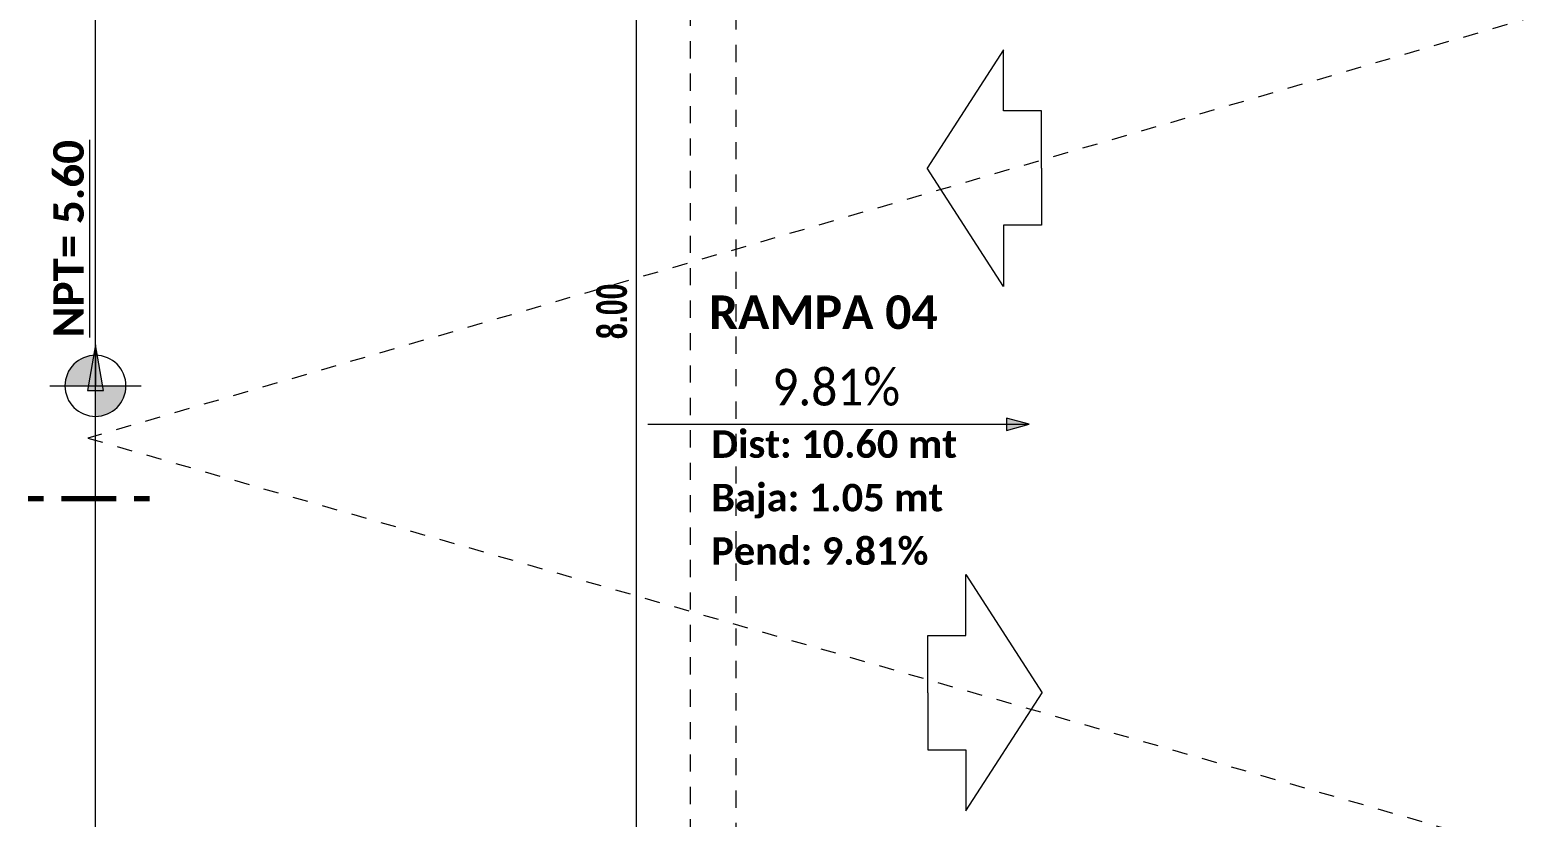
# Model space of a CAD drawing. Header units: metres. Extents: x -144 to 1000, y -717 to 29.
# Drawn here: x 318.97 to 328.71, y -556.7 to -551.54 of the extents above; entities that cross this region are included whole.
import ezdxf

# ---------------------------------------------------------------- set-up
doc = ezdxf.new("R2010")
doc.units = ezdxf.units.M
for name, pattern in [('Basculante', [0.11625, 0.075, -0.04125]), ('basculante modificado', [0.18, 0.1125, -0.0675]), ('Dash Dot 3_16_', [0.595313, 0.357187, -0.119063, 0, -0.119063])]:
    doc.linetypes.add(name, pattern=pattern)
doc.layers.get('0').update_dxf_attribs({"color": 1})
for name, color, linetype, lineweight in [('A-ANNO-DIMS', 1, 'Continuous', 9), ('A-DETL', 1, 'Continuous', 9), ('A-DETL-GENF', 1, 'Continuous', 9), ('A-FLOR', 2, 'Continuous', 9), ('G-ANNO-DIMS', 1, 'Continuous', 9), ('G-ANNO-SYMB', 1, 'Continuous', 9), ('G-ANNO-TEXT', 2, 'Continuous', 9)]:
    doc.layers.add(name, color=color, linetype=linetype, lineweight=lineweight)
doc.styles.add('Britannic Bold_B_3', font='', dxfattribs={"width": 0.7})
doc.styles.add('Calibri', font='calibri.ttf', dxfattribs={"width": 0.9, "height": 0.24})
doc.styles.add('Calibri_B', font='calibrib.ttf', dxfattribs={"height": 0.165})
doc.styles.add('Calibri_B_1', font='calibrib.ttf', dxfattribs={"height": 0.135})
doc.styles.add('Calibri_B_2', font='calibrib.ttf', dxfattribs={"height": 0.135})
doc.styles.get('Britannic Bold_B_3').set_extended_font_data('Britannic Bold', bold=True)

# ---------------------------------------------------------------- blocks, each defined once
blk = doc.blocks.new('R')
at = {"layer": 'G-ANNO-DIMS', "true_color": 0x0000ff}
blk.add_hatch(color=5, dxfattribs=at).paths.add_polyline_path([(313.168, -490.6358), (313.1151, -490.9358), (313.2209, -490.9358)])
at = {"layer": 'G-ANNO-DIMS', "extrusion": (0, 0, -1)}
h = blk.add_hatch(color=256, dxfattribs=at)
edge = h.paths.add_edge_path()
edge.add_line((-313.168, -490.9051), (-313.168, -490.7051))
edge.add_arc((-313.168, -490.9051), 0.2, 360, 450, ccw=False)
edge.add_line((-312.968, -490.9051), (-313.168, -490.9051))
h = blk.add_hatch(color=256, dxfattribs=at)
edge = h.paths.add_edge_path()
edge.add_line((-313.168, -490.9051), (-313.168, -491.1051))
edge.add_arc((-313.168, -490.9051), 0.2, 180, 270, ccw=False)
edge.add_line((-313.368, -490.9051), (-313.168, -490.9051))
at = {"layer": 'G-ANNO-DIMS'}
blk.add_hatch(color=256, dxfattribs=at).paths.add_polyline_path([(319.2905, -491.1566), (319.1405, -491.1164), (319.1405, -491.1968)])
at = {"layer": 'A-ANNO-DIMS', "color": 118, "true_color": 0x00592d}
blk.add_line((316.7122, -486.3088), (316.7122, -494.3088), dxfattribs=at)
at = {"layer": 'A-DETL', "color": 7, "linetype": 'basculante modificado'}
for p, q in [((317.0681, -486.3088), (317.0681, -494.3078)), ((317.3681, -494.3078), (317.3681, -486.3088))]:
    blk.add_line(p, q, dxfattribs=at)
at = {"layer": 'A-DETL', "color": 9, "linetype": 'Basculante', "true_color": 0xc0c0c0}
for p, q in [((323.768, -488.1458), (313.1174, -491.2478)), ((313.1174, -491.2478), (323.768, -494.3078))]:
    blk.add_line(p, q, dxfattribs=at)
at = {"layer": 'A-DETL-GENF'}
for p, q in [((319.1208, -488.7031), (318.6208, -489.4781)), ((319.1208, -489.1031), (319.1208, -488.7031)), ((319.3708, -489.1031), (319.1208, -489.1031)), ((319.3708, -489.4781), (319.3708, -489.1031)), ((319.1208, -490.2531), (318.6208, -489.4781)), ((319.3708, -489.4781), (319.3708, -489.8531)), ((319.3708, -489.8531), (319.1208, -489.8531)), ((319.1208, -489.8531), (319.1208, -490.2531)), ((318.8752, -492.5413), (318.8752, -492.1413)), ((318.8752, -492.1413), (319.3752, -492.9163)), ((318.6252, -492.9163), (318.6252, -492.5413)), ((318.6252, -492.5413), (318.8752, -492.5413)), ((318.6252, -492.9163), (318.6252, -493.2913)), ((318.8752, -493.6913), (319.3752, -492.9163)), ((318.6252, -493.2913), (318.8752, -493.2913)), ((318.8752, -493.2913), (318.8752, -493.6913))]:
    blk.add_line(p, q, dxfattribs=at)
at = {"layer": 'A-FLOR'}
blk.add_line((313.168, -494.3078), (313.168, -483.7574), dxfattribs=at)
at = {"layer": 'G-ANNO-DIMS', "extrusion": (0, 0, -1)}
for p, q in [((313.168, -491.2051), (313.168, -489.5051)), ((312.868, -490.9051), (313.468, -490.9051))]:
    blk.add_line(p, q, dxfattribs=at)
at = {"layer": 'G-ANNO-DIMS', "color": 5, "true_color": 0x0000ff}
for p, q in [((313.168, -490.6358), (313.1151, -490.9358)), ((313.2209, -490.9358), (313.168, -490.6358)), ((313.168, -490.6358), (313.168, -490.9051)), ((313.1151, -490.9358), (313.2209, -490.9358))]:
    blk.add_line(p, q, dxfattribs=at)
at = {"layer": 'G-ANNO-DIMS'}
for p, q in [((319.2905, -491.1566), (319.1405, -491.1164)), ((319.1405, -491.1164), (319.1405, -491.1968)), ((316.7905, -491.1566), (319.2905, -491.1566)), ((319.1405, -491.1968), (319.2905, -491.1566))]:
    blk.add_line(p, q, dxfattribs=at)
at = {"layer": 'G-ANNO-DIMS', "extrusion": (0, 0, -1)}
blk.add_circle((-313.168, -490.9051), 0.2, dxfattribs=at)
at = {"layer": 'G-ANNO-SYMB', "linetype": 'Dash Dot 3_16_', "lineweight": 70}
blk.add_line((303.9069, -491.6432), (313.6023, -491.6432), dxfattribs=at)
at = {"layer": 'A-ANNO-DIMS', "color": 118, "true_color": 0x00592d, "insert": (316.4522, -490.5989), "char_height": 0.2, "width": 0.696141, "attachment_point": 1, "rotation": 90, "line_spacing_factor": 1.000203, "style": 'Britannic Bold_B_3'}
blk.add_mtext('8.00', dxfattribs=at)
at = {"layer": 'G-ANNO-DIMS', "color": 5, "true_color": 0x0000ff, "style": 'Calibri_B_1'}
blk.add_text('%%UNPT= 5.60', height=0.2, rotation=90, dxfattribs=at).set_placement((313.0908, -490.5884))
at = {"layer": 'G-ANNO-DIMS', "style": 'Calibri', "width": 0.9}
blk.add_text('9.81%%%', height=0.24, dxfattribs=at).set_placement((317.6058, -491.0338))
at = {"layer": 'G-ANNO-TEXT'}
for s, height, style, p in [('RAMPA 04', 0.22, 'Calibri_B', (317.1899, -490.5326)), ('Dist: 10.60 mt', 0.18, 'Calibri_B_2', (317.2059, -491.3771)), ('Baja: 1.05 mt', 0.18, 'Calibri_B_2', (317.2059, -491.7277)), ('Pend: 9.81%%%', 0.18, 'Calibri_B_2', (317.2059, -492.0782))]:
    blk.add_text(s, height=height, rotation=360, dxfattribs=dict(at, style=style)).set_placement(p)

msp = doc.modelspace()

# ---------------------------------------------------------------- block references
at = {"color": 3}
msp.add_blockref('R', (6.2288, -62.967), dxfattribs=at)

doc.saveas('drawing.dxf')
